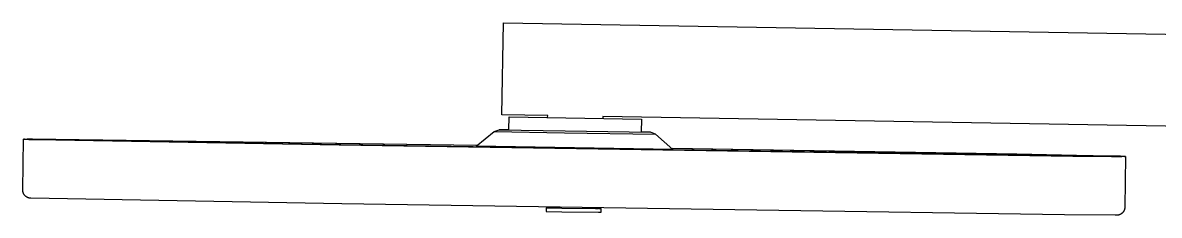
# Model space of a CAD drawing. Header units: millimetres. Extents: x -10942 to 92711, y -16583 to 30009.
# Drawn here: x -6204.1 to -5894.7, y 5350 to 5402.4 of the extents above; entities that cross this region are included whole.
import ezdxf

# ---------------------------------------------------------------- set-up
doc = ezdxf.new("R2010")
doc.units = ezdxf.units.MM
doc.header["$LTSCALE"] = 1000
doc.header["$MEASUREMENT"] = 0
doc.layers.add('Default', color=7, linetype='Continuous', true_color=0x000000)

# ---------------------------------------------------------------- blocks, each defined once
blk = doc.blocks.new('Raindance S Showerpipe 300 1jet+thermostat 27114000 side')
at = {"layer": 'Default', "color": 7, "true_color": 0xffffff}
for p, q in [((-682.2, 1574.38), (-681.76, 1599.38)), ((-681.76, 1599.38), (-289.82, 1592.54)), ((-669.7, 1574.16), (-682.2, 1574.38)), ((-680.26, 1570.24), (-680.2, 1573.84)), ((-680.2, 1573.84), (-644.21, 1573.21)), ((-669.71, 1573.66), (-669.7, 1574.16)), ((-654.7, 1573.9), (-654.71, 1573.4)), ((-290.26, 1567.54), (-654.7, 1573.9)), ((-644.21, 1573.21), (-644.27, 1569.67)), ((-689.16, 1565.79), (-684.28, 1569.79)), ((-684.28, 1569.79), (-682.92, 1570.3)), ((-684.28, 1569.79), (-684.28, 1569.79)), ((-684.28, 1569.79), (-684.28, 1569.79)), ((-684.28, 1569.79), (-665.1, 1569.46)), ((-682.92, 1570.3), (-682.92, 1570.3)), ((-682.92, 1570.3), (-664.92, 1569.98)), ((-682.91, 1570.3), (-682.92, 1570.3)), ((-680.26, 1570.27), (-682.91, 1570.3)), ((-665.1, 1569.46), (-640.36, 1569.1)), ((-664.92, 1569.98), (-641.7, 1569.65)), ((-641.71, 1569.65), (-644.27, 1569.7)), ((-640.36, 1569.1), (-641.71, 1569.65)), ((-641.7, 1569.65), (-641.7, 1569.65)), ((-640.36, 1569.1), (-635.61, 1564.95)), ((-812.58, 1553.93), (-812.37, 1567.72)), ((-812.36, 1567.73), (-812.37, 1567.73)), ((-812.37, 1567.73), (-812.36, 1567.72)), ((-812.35, 1567.73), (-812.36, 1567.73)), ((-812.36, 1567.72), (-812.36, 1567.72)), ((-812.36, 1567.72), (-812.34, 1567.72)), ((-812.33, 1567.73), (-812.35, 1567.73)), ((-812.34, 1567.72), (-812.32, 1567.72)), ((-812.31, 1567.73), (-812.33, 1567.73)), ((-812.32, 1567.72), (-812.27, 1567.72)), ((-812.25, 1567.73), (-812.31, 1567.73)), ((-812.27, 1567.72), (-810.94, 1567.67)), ((-812.06, 1567.73), (-812.25, 1567.73)), ((-798, 1567.59), (-812.06, 1567.73)), ((-811.36, 1567.71), (-811.37, 1567.71)), ((-811.37, 1567.71), (-811.36, 1567.71)), ((-811.35, 1567.71), (-811.36, 1567.71)), ((-811.36, 1567.71), (-811.36, 1567.71)), ((-811.36, 1567.71), (-811.36, 1567.71)), ((-811.36, 1567.71), (-811.35, 1567.71)), ((-811.33, 1567.7), (-811.35, 1567.71)), ((-811.35, 1567.71), (-811.33, 1567.71)), ((-811.33, 1567.71), (-811.29, 1567.71)), ((-811.29, 1567.7), (-811.33, 1567.7)), ((-811.29, 1567.71), (-810.39, 1567.72)), ((-811.16, 1567.69), (-811.29, 1567.7)), ((-811.16, 1567.71), (-811.17, 1567.71)), ((-811.17, 1567.71), (-811.17, 1567.71)), ((-811.17, 1567.71), (-811.17, 1567.71)), ((-811.17, 1567.71), (-811.17, 1567.71)), ((-811.17, 1567.71), (-811.16, 1567.71)), ((-811.17, 1567.69), (-811.17, 1567.71)), ((-811.15, 1567.71), (-811.16, 1567.71)), ((-811.16, 1567.71), (-811.16, 1567.71)), ((-811.16, 1567.71), (-811.16, 1567.71)), ((-811.16, 1567.71), (-811.16, 1567.71)), ((-811.16, 1567.71), (-811.16, 1567.71)), ((-811.16, 1567.71), (-811.16, 1567.71)), ((-811.16, 1567.71), (-811.16, 1567.71)), ((-811.16, 1567.71), (-811.16, 1567.71)), ((-811.16, 1567.71), (-811.16, 1567.7)), ((-811.16, 1567.7), (-811.16, 1567.7)), ((-811.16, 1567.7), (-811.16, 1567.7)), ((-811.16, 1567.7), (-811.16, 1567.7)), ((-811.16, 1567.7), (-811.16, 1567.7)), ((-811.16, 1567.7), (-811.15, 1567.7)), ((-809.97, 1567.66), (-811.16, 1567.69)), ((-811.14, 1567.71), (-811.15, 1567.71)), ((-811.15, 1567.7), (-811.14, 1567.7)), ((-811.13, 1567.71), (-811.14, 1567.71)), ((-811.14, 1567.7), (-811.11, 1567.7)), ((-811.09, 1567.71), (-811.13, 1567.71)), ((-811.11, 1567.7), (-810.84, 1567.69)), ((-810.97, 1567.71), (-811.09, 1567.71)), ((-809.97, 1567.71), (-810.97, 1567.71)), ((-810.94, 1567.67), (-803.57, 1567.51)), ((-810.84, 1567.69), (-810.32, 1567.67)), ((-810.39, 1567.72), (-808.53, 1567.71)), ((-810.32, 1567.67), (-808.54, 1567.62)), ((-688.91, 1566), (-809.97, 1567.71)), ((-794.42, 1567.34), (-809.97, 1567.66)), ((-803.57, 1567.51), (-726.43, 1566.18)), ((-688.9, 1566), (-798, 1567.59)), ((-786.03, 1567.3), (-795.55, 1567.45)), ((-795.52, 1567.45), (-788.35, 1567.34)), ((-726.01, 1566.17), (-794.42, 1567.34)), ((-788.35, 1567.34), (-786.07, 1567.3)), ((-726.43, 1566.18), (-526.77, 1563.15)), ((-527.67, 1563.17), (-726.01, 1566.17)), ((-635.61, 1564.95), (-689.16, 1565.79)), ((-598.33, 1564.56), (-635.86, 1565.17)), ((-542, 1563.61), (-635.86, 1565.17)), ((-521.2, 1563.23), (-598.33, 1564.56)), ((-559.1, 1563.87), (-568.62, 1564.02)), ((-568.59, 1564.02), (-559.22, 1563.88)), ((-559.22, 1563.88), (-559.13, 1563.87)), ((-548.37, 1563.49), (-557.89, 1563.63)), ((-557.86, 1563.63), (-548.49, 1563.49)), ((-548.49, 1563.49), (-548.39, 1563.49)), ((-517.71, 1563.15), (-542, 1563.61)), ((-514.76, 1563.03), (-527.67, 1563.17)), ((-526.77, 1563.15), (-512.71, 1563.01)), ((-513.82, 1563.07), (-521.2, 1563.23)), ((-513.78, 1563.05), (-517.71, 1563.15)), ((-516.24, 1563.04), (-514.8, 1563.03)), ((-516.23, 1563.12), (-514.32, 1563.07)), ((-514.8, 1563.03), (-513.72, 1563.03)), ((-513.62, 1563.03), (-514.76, 1563.03)), ((-514.32, 1563.07), (-513.76, 1563.06)), ((-512.5, 1563.03), (-513.82, 1563.07)), ((-513.65, 1563.05), (-513.78, 1563.05)), ((-513.76, 1563.06), (-513.46, 1563.04)), ((-513.72, 1563.03), (-513.67, 1563.03)), ((-513.67, 1563.03), (-513.63, 1563.04)), ((-513.63, 1563.04), (-513.65, 1563.05)), ((-513.63, 1563.04), (-513.61, 1563.04)), ((-513.62, 1563.04), (-513.63, 1563.04)), ((-513.61, 1563.04), (-513.62, 1563.04)), ((-513.49, 1563.03), (-513.62, 1563.03)), ((-513.61, 1563.04), (-513.61, 1563.04)), ((-513.61, 1563.04), (-513.6, 1563.04)), ((-513.6, 1563.04), (-513.61, 1563.04)), ((-513.6, 1563.04), (-513.6, 1563.04)), ((-513.6, 1563.04), (-513.6, 1563.03)), ((-513.44, 1563.03), (-513.49, 1563.03)), ((-513.46, 1563.04), (-513.42, 1563.04)), ((-513.43, 1563.03), (-513.44, 1563.03)), ((-513.42, 1563.03), (-513.43, 1563.03)), ((-513.42, 1563.04), (-513.41, 1563.04)), ((-513.41, 1563.03), (-513.42, 1563.03)), ((-513.41, 1563.04), (-513.41, 1563.04)), ((-513.41, 1563.04), (-513.41, 1563.04)), ((-513.41, 1563.04), (-513.4, 1563.04)), ((-513.4, 1563.03), (-513.41, 1563.03)), ((-513.41, 1563.03), (-513.41, 1563.03)), ((-513.4, 1563.04), (-513.4, 1563.04)), ((-513.4, 1563.04), (-513.4, 1563.04)), ((-513.4, 1563.04), (-513.4, 1563.03)), ((-513.4, 1563.03), (-513.4, 1563.03)), ((-512.71, 1563.01), (-512.52, 1563.01)), ((-512.4, 1563.02), (-512.62, 1549.22)), ((-512.52, 1563.01), (-512.46, 1563.01)), ((-512.44, 1563.03), (-512.5, 1563.03)), ((-512.46, 1563.01), (-512.43, 1563.02)), ((-512.42, 1563.02), (-512.44, 1563.03)), ((-512.43, 1563.02), (-512.42, 1563.02)), ((-512.42, 1563.02), (-512.41, 1563.02)), ((-512.41, 1563.02), (-512.42, 1563.02)), ((-512.41, 1563.02), (-512.4, 1563.02)), ((-512.4, 1563.02), (-512.41, 1563.02)), ((-512.4, 1563.02), (-512.4, 1563.02)), ((-812.58, 1553.85), (-812.58, 1553.93)), ((-812.58, 1553.78), (-812.58, 1553.85)), ((-812.57, 1553.7), (-812.58, 1553.78)), ((-812.57, 1553.63), (-812.57, 1553.7)), ((-812.56, 1553.55), (-812.57, 1553.63)), ((-812.54, 1553.48), (-812.56, 1553.55)), ((-812.53, 1553.4), (-812.54, 1553.48)), ((-812.51, 1553.33), (-812.53, 1553.4)), ((-812.49, 1553.26), (-812.51, 1553.33)), ((-812.47, 1553.19), (-812.49, 1553.26)), ((-812.44, 1553.12), (-812.47, 1553.19)), ((-812.41, 1553.05), (-812.44, 1553.12)), ((-812.38, 1552.98), (-812.41, 1553.05)), ((-812.35, 1552.91), (-812.38, 1552.98)), ((-812.32, 1552.84), (-812.35, 1552.91)), ((-812.28, 1552.78), (-812.32, 1552.84)), ((-812.24, 1552.71), (-812.28, 1552.78)), ((-812.2, 1552.65), (-812.24, 1552.71)), ((-812.16, 1552.59), (-812.2, 1552.65)), ((-812.11, 1552.53), (-812.16, 1552.59)), ((-812.06, 1552.47), (-812.11, 1552.53)), ((-812.01, 1552.42), (-812.06, 1552.47)), ((-811.96, 1552.36), (-812.01, 1552.42)), ((-811.91, 1552.31), (-811.96, 1552.36)), ((-811.85, 1552.25), (-811.91, 1552.31)), ((-811.79, 1552.2), (-811.85, 1552.25)), ((-811.73, 1552.15), (-811.79, 1552.2)), ((-811.66, 1552.11), (-811.73, 1552.15)), ((-811.6, 1552.06), (-811.66, 1552.11)), ((-811.53, 1552.02), (-811.6, 1552.06)), ((-811.47, 1551.98), (-811.53, 1552.02)), ((-811.4, 1551.94), (-811.47, 1551.98)), ((-811.33, 1551.91), (-811.4, 1551.94)), ((-811.26, 1551.87), (-811.33, 1551.91)), ((-811.18, 1551.84), (-811.26, 1551.87)), ((-811.11, 1551.81), (-811.18, 1551.84)), ((-811.04, 1551.79), (-811.11, 1551.81)), ((-810.96, 1551.77), (-811.04, 1551.79)), ((-810.88, 1551.75), (-810.96, 1551.77)), ((-810.81, 1551.73), (-810.88, 1551.75)), ((-810.73, 1551.72), (-810.81, 1551.73)), ((-810.65, 1551.7), (-810.73, 1551.72)), ((-810.58, 1551.69), (-810.65, 1551.7)), ((-810.5, 1551.69), (-810.58, 1551.69)), ((-810.42, 1551.68), (-810.5, 1551.69)), ((-810.34, 1551.68), (-810.42, 1551.68)), ((-725.74, 1550.17), (-810.34, 1551.68)), ((-612.77, 1548.39), (-725.74, 1550.17)), ((-670.14, 1549.09), (-670.16, 1548.09)), ((-670.16, 1548.09), (-665.86, 1548.01)), ((-670.12, 1549.09), (-670.14, 1549.09)), ((-670.14, 1549.09), (-665.84, 1549.01)), ((-669.19, 1549.08), (-670.12, 1549.09)), ((-669.19, 1549.08), (-669.19, 1549.26)), ((-665.84, 1549.02), (-669.19, 1549.08)), ((-665.86, 1548.01), (-655.88, 1547.86)), ((-665.84, 1549.01), (-655.86, 1548.86)), ((-660.29, 1548.93), (-656.73, 1548.88)), ((-656.73, 1548.88), (-656.09, 1548.87)), ((-656.09, 1548.87), (-656.09, 1549.06)), ((-655.16, 1548.86), (-656.09, 1548.88)), ((-655.88, 1547.86), (-655.16, 1547.85)), ((-655.86, 1548.86), (-655.14, 1548.86)), ((-655.16, 1547.85), (-655.16, 1548.86)), ((-655.14, 1548.86), (-655.14, 1548.86)), ((-529, 1547.19), (-612.77, 1548.39)), ((-515.25, 1547.05), (-529, 1547.19)), ((-514.82, 1547.05), (-515.25, 1547.05)), ((-514.71, 1547.06), (-514.82, 1547.05)), ((-514.65, 1547.06), (-514.71, 1547.06)), ((-514.6, 1547.07), (-514.65, 1547.06)), ((-514.54, 1547.07), (-514.6, 1547.07)), ((-514.49, 1547.08), (-514.54, 1547.07)), ((-514.44, 1547.09), (-514.49, 1547.08)), ((-514.38, 1547.1), (-514.44, 1547.09)), ((-514.33, 1547.11), (-514.38, 1547.1)), ((-514.28, 1547.12), (-514.33, 1547.11)), ((-514.23, 1547.14), (-514.28, 1547.12)), ((-514.18, 1547.15), (-514.23, 1547.14)), ((-514.13, 1547.17), (-514.18, 1547.15)), ((-514.08, 1547.18), (-514.13, 1547.17)), ((-514.03, 1547.2), (-514.08, 1547.18)), ((-513.99, 1547.22), (-514.03, 1547.2)), ((-513.94, 1547.24), (-513.99, 1547.22)), ((-513.89, 1547.26), (-513.94, 1547.24)), ((-513.85, 1547.28), (-513.89, 1547.26)), ((-513.8, 1547.31), (-513.85, 1547.28)), ((-513.75, 1547.33), (-513.8, 1547.31)), ((-513.71, 1547.36), (-513.75, 1547.33)), ((-513.66, 1547.38), (-513.71, 1547.36)), ((-513.62, 1547.41), (-513.66, 1547.38)), ((-513.58, 1547.44), (-513.62, 1547.41)), ((-513.53, 1547.47), (-513.58, 1547.44)), ((-513.49, 1547.5), (-513.53, 1547.47)), ((-513.45, 1547.54), (-513.49, 1547.5)), ((-513.41, 1547.57), (-513.45, 1547.54)), ((-513.37, 1547.6), (-513.41, 1547.57)), ((-513.33, 1547.64), (-513.37, 1547.6)), ((-513.29, 1547.68), (-513.33, 1547.64)), ((-513.23, 1547.73), (-513.29, 1547.68)), ((-513.18, 1547.78), (-513.23, 1547.73)), ((-513.13, 1547.84), (-513.18, 1547.78)), ((-513.09, 1547.9), (-513.13, 1547.84)), ((-513.04, 1547.96), (-513.09, 1547.9)), ((-513, 1548.02), (-513.04, 1547.96)), ((-512.96, 1548.08), (-513, 1548.02)), ((-512.92, 1548.15), (-512.96, 1548.08)), ((-512.88, 1548.21), (-512.92, 1548.15)), ((-512.85, 1548.28), (-512.88, 1548.21)), ((-512.81, 1548.35), (-512.85, 1548.28)), ((-512.78, 1548.42), (-512.81, 1548.35)), ((-512.76, 1548.49), (-512.78, 1548.42)), ((-512.73, 1548.56), (-512.76, 1548.49)), ((-512.71, 1548.63), (-512.73, 1548.56)), ((-512.69, 1548.7), (-512.71, 1548.63)), ((-512.67, 1548.77), (-512.69, 1548.7)), ((-512.66, 1548.85), (-512.67, 1548.77)), ((-512.64, 1548.92), (-512.66, 1548.85)), ((-512.63, 1549), (-512.64, 1548.92)), ((-512.62, 1549.15), (-512.63, 1549.07)), ((-512.63, 1549.07), (-512.63, 1549)), ((-512.62, 1549.22), (-512.62, 1549.15))]:
    blk.add_line(p, q, dxfattribs=at)

msp = doc.modelspace()

# ---------------------------------------------------------------- block references
at = {"layer": 'Default'}
msp.add_blockref('Raindance S Showerpipe 300 1jet+thermostat 27114000 side', (-5391.5, 3802.99), dxfattribs=at)

doc.saveas('drawing.dxf')
